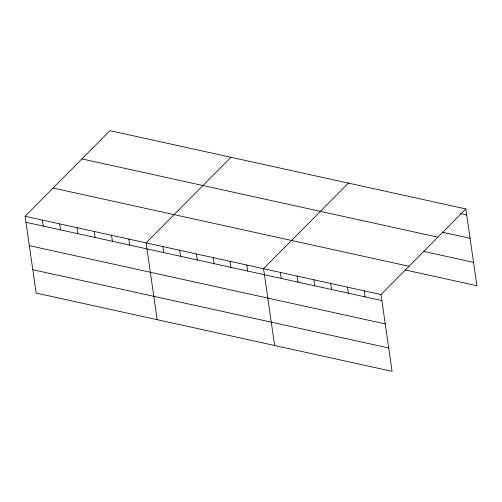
<?xml version="1.0" encoding="UTF-8"?>
<svg xmlns="http://www.w3.org/2000/svg" width="502" height="502" viewBox="0 0 502 502"><rect width="100%" height="100%" fill="white"/><g stroke="black" fill="none" stroke-linecap="round" stroke-linejoin="round"><path stroke-width="0.75" d="M465.831 208.926L381.012 294.542L392.081 371.336L36.169 293.074L25.1 216.28L109.919 130.664L465.831 208.926L476.9 285.72L405.208 269.957M230.933 157.27L146.113 242.893L157.176 319.686M348.382 183.098L263.563 268.714L274.625 345.508M460.598 213.595L466.697 214.938M442.607 232.257L470.067 238.293M81.933 158.921L437.844 237.182M423.199 251.295L473.537 262.358M53.093 188.03L409.004 266.286M25.1 216.28L381.012 294.542M25.966 222.292L381.878 300.554M29.329 245.647L385.247 323.909M32.799 269.718L388.711 347.98M364.232 290.853L365.098 296.864M347.453 287.163L348.319 293.174M330.674 283.473L331.54 289.485M313.901 279.783L314.767 285.795M297.121 276.094L297.987 282.105M280.342 272.404L281.208 278.415M246.783 265.025L247.649 271.036M230.004 261.335L230.87 267.346M213.224 257.645L214.09 263.657M196.445 253.956L197.311 259.967M179.666 250.266L180.532 256.277M162.886 246.582L163.752 252.588M128.826 239.09L129.692 245.095M111.538 235.287L112.404 241.299M94.25 231.485L95.116 237.496M76.963 227.682L77.829 233.694M59.675 223.886L60.541 229.891M42.388 220.083L43.254 226.095"/></g></svg>
